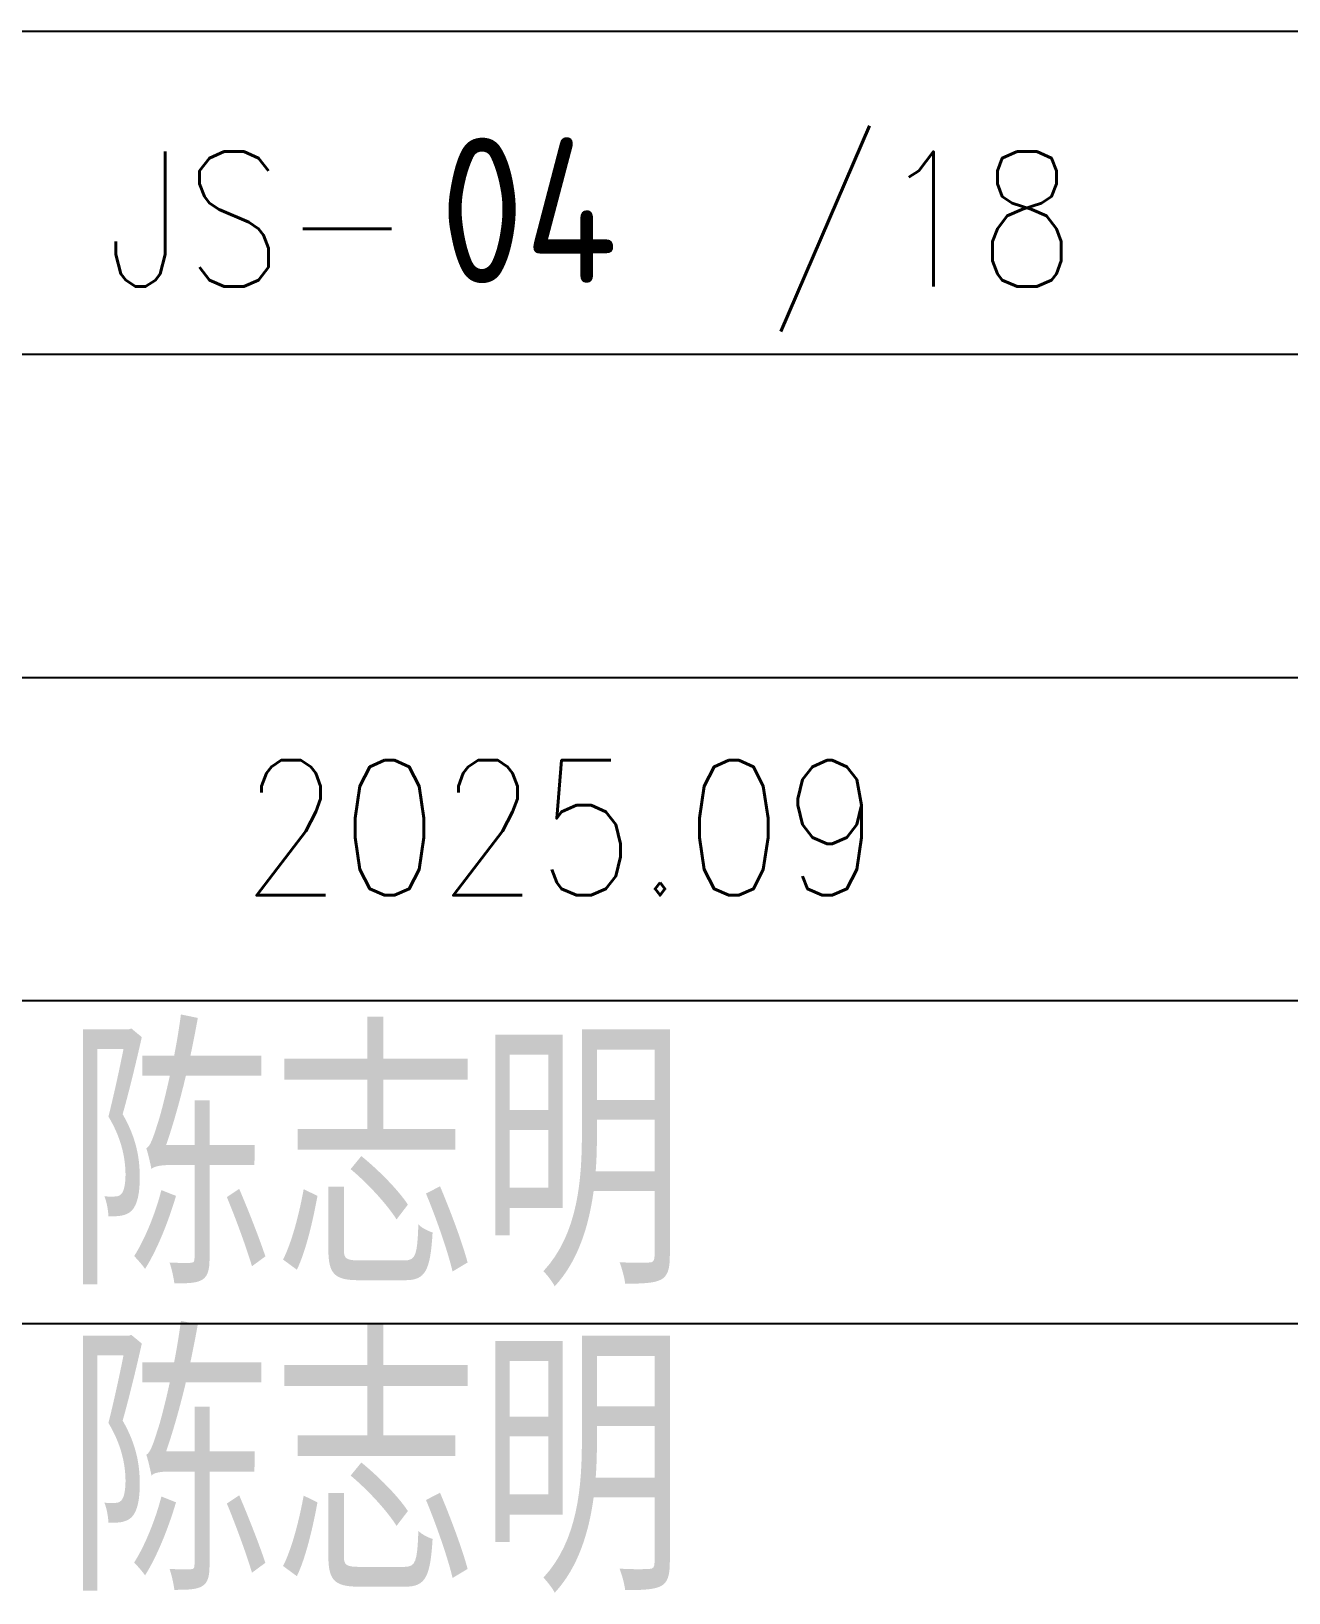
# Model space of a CAD drawing. Extents: x -446699 to 757189, y -606167 to -103070.
# Drawn here: x -303034 to -299141, y -472153 to -467320 of the extents above; entities that cross this region are included whole.
import ezdxf

# ---------------------------------------------------------------- set-up
doc = ezdxf.new("R2010")
doc.units = 0
doc.header["$LTSCALE"] = 1000
doc.header["$MEASUREMENT"] = 0
for name, color, linetype in [('13', 7, 'Continuous'), ('14', 14, 'Continuous'), ('填写内容', 7, 'Continuous')]:
    doc.layers.add(name, color=color, linetype=linetype)
doc.styles.add('_HZTXT', font='txt.shx', dxfattribs={"width": 0.8, "bigfont": 'HZTXT.shx'})
doc.styles.get("Standard").update_dxf_attribs({"font": 'gbenor.shx', "bigfont": 'gbcbig.shx'})

# ---------------------------------------------------------------- blocks, each defined once
blk = doc.blocks.new('YHYHHRR')
at = {"layer": '14', "color": 14}
for p, q in [((256880.6, 475249.5), (266880.6, 475249.5)), ((256880.6, 474249.5), (266880.6, 474249.5)), ((256880.6, 473249.5), (266880.6, 473249.5)), ((256880.6, 472249.5), (266880.6, 472249.5)), ((256880.6, 471249.5), (266880.6, 471249.5))]:
    blk.add_line(p, q, dxfattribs=at)
at = {"layer": '13', "color": 7, "style": '_HZTXT', "width": 0.85}
for s, height, p in [('JS-   /18', 417.91, (260019.3, 474459.1)), ('2025.09', 417.91, (260439.7, 472574.9)), ('陈志明', 750, (259897.6, 471371)), ('陈志明', 750, (259897.6, 470422.5))]:
    blk.add_text(s, height=height, dxfattribs=at).set_placement(p)

msp = doc.modelspace()

# ---------------------------------------------------------------- block references
msp.add_blockref('YHYHHRR', (-562821.1, -942569.4))

# ---------------------------------------------------------------- texts
at = {"layer": '填写内容'}
msp.add_text('04', height=450, dxfattribs=at).set_placement((-301769.4, -468099.4, -3552))

doc.saveas('drawing.dxf')
